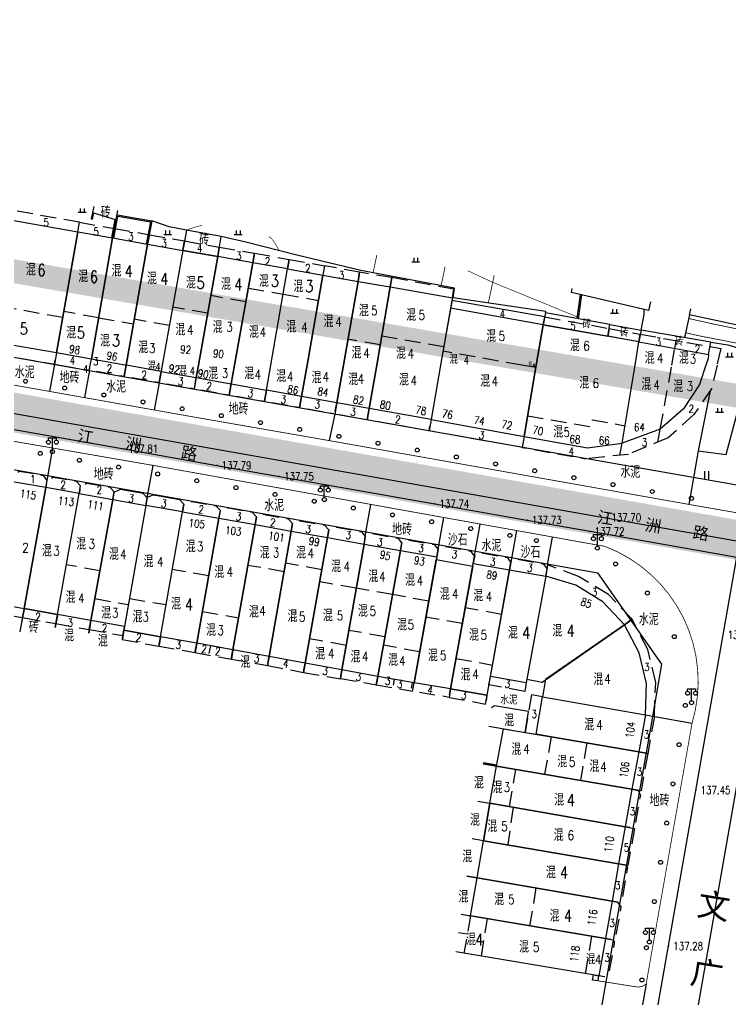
# Model space of a CAD drawing. Extents: x 529262 to 576451, y 2694391 to 2717535.
# Drawn here: x 563220.2 to 563310.3, y 2710922.2 to 2711046.3 of the extents above; entities that cross this region are included whole.
import ezdxf
from ezdxf.enums import TextEntityAlignment as Align
from ezdxf.xclip import XClip

# ---------------------------------------------------------------- set-up
doc = ezdxf.new("R2010")
doc.units = 0
doc.header["$XCLIPFRAME"] = 0
for name, pattern in [('DASH', [0.35, 0.25, -0.1]), ('X2', [10, 8, -2]), ('X5', [3, 2, -1])]:
    doc.linetypes.add(name, pattern=pattern)
for name, color, linetype in [('DGX', 8, 'Continuous'), ('DLDW', 8, 'Continuous'), ('DLSS', 4, 'Continuous'), ('DMTZ', 8, 'Continuous'), ('GCD', 8, 'Continuous'), ('JMD', 8, 'Continuous'), ('PP-COM', 7, 'Continuous'), ('RD-中线', 40, 'Continuous'), ('RD-红线', 7, 'Continuous'), ('ZBTZ', 8, 'Continuous'), ('ZJ', 7, 'Continuous'), ('污水管径标注_W10-', 202, 'Continuous'), ('河流', 4, 'Continuous')]:
    doc.layers.add(name, color=color, linetype=linetype)
doc.styles.add('HZ', font='rs.shx', dxfattribs={"width": 0.8, "bigfont": 'hztxt.shx'})
doc.styles.add('等线体', font='simhei.ttf')
doc.linetypes.add('10421', pattern='A,2,[150,AAA.SHX,S=0.5,R=0,X=0,Y=0.5],1e-11', length=2)
doc.linetypes.add('10422', pattern='A,0.75,[150,AAA.SHX,S=0.5,R=0,X=0,Y=0.5],1.5,[177,AAA.SHX,S=1,R=0,X=0,Y=0.4],0.75', length=3)
doc.linetypes.add('1161', pattern='A,0,[149,AAA.SHX,S=0.15,R=0,X=0,Y=0],-1.6', length=1.6)

# ---------------------------------------------------------------- blocks, each defined once
blk = doc.blocks.new('A$C19FD0107')
at = {"layer": 'RD-中线', "color": 8, "linetype": 'Continuous', "flags": 128}
blk.add_lwpolyline([(-7829.22, 16614.8), (-7702.99, 16592.51), (-7570.47, 16569.25), (-7507.34, 16557.99), (-7359.86, 16532.34)], dxfattribs=at)
at = {"layer": 'RD-中线', "color": 8, "linetype": 'Continuous'}
blk.add_lwpolyline([(-7960.88, 14986.93), (-7915.56, 15243.04, 0.015839), (-7911.03, 15274.38), (-7907.82, 15303, -0.015839), (-7903.29, 15334.35), (-7712.17, 16414.53, 0.000335), (-7712.11, 16414.93), (-7698.73, 16491.12, 0.000054), (-7698.72, 16491.18), (-7681.61, 16588.75)], format="xyb", dxfattribs=at)
at = {"layer": 'RD-红线', "color": 8, "linetype": 'Continuous', "flags": 128}
for points in [[(-7811.09, 16618.71), (-7701.78, 16599.4), (-7569.25, 16576.15), (-7506.12, 16564.88), (-7407.18, 16547.68), (-7399.08, 16546.27)], [(-7813.71, 16604.95), (-7712.34, 16587.05), (-7704.48, 16585.66)], [(-7710.19, 16495.25), (-7707.6, 16510.02), (-7697.75, 16566.22), (-7696.37, 16574.09)]]:
    blk.add_lwpolyline(points, dxfattribs=at)
at = {"layer": 'RD-红线', "color": 8}
blk.add_lwpolyline([(-7696.37, 16574.09), (-7704.48, 16585.66, 0.413844)], format="xyb", dxfattribs=at)
blk = doc.blocks.new('GC200')
at = {"linetype": 'Continuous', "const_width": 0.2, "flags": 128}
blk.add_lwpolyline([(-0.1, 0, 1), (0.1, 0, 1)], format="xyb", close=True, dxfattribs=at)
blk = doc.blocks.new('gc119')
at = {"color": 8}
for p, q in [((-1, 0), (1, 0)), ((-0.5, 1), (-0.5, 0)), ((0.5, 1), (0.5, 0))]:
    blk.add_line(p, q, dxfattribs=at)
blk = doc.blocks.new('gc170')
at = {"color": 8, "linetype": 'Continuous'}
blk.add_circle((0, 0), 0.5, dxfattribs=at)
blk = doc.blocks.new('gc097')
at = {"color": 8}
for p, q in [((-1, 2.9), (-1, 3.5)), ((-1, 3.5), (1, 3.5)), ((0, 0.5), (0, 3.5)), ((1, 3.5), (1, 2.9))]:
    blk.add_line(p, q, dxfattribs=at)
for centre in [(-1, 2.4), (1, 2.4), (0, 0)]:
    blk.add_circle(centre, 0.5, dxfattribs=at)
blk = doc.blocks.new('gc121')
at = {"color": 8}
for p, q in [((-0.5, -1), (-0.5, 1)), ((0.5, -1), (0.5, 1))]:
    blk.add_line(p, q, dxfattribs=at)

msp = doc.modelspace()

# ---------------------------------------------------------------- linework, layer by layer
at = {"layer": 'DGX', "color": 252, "linetype": 'Continuous', "const_width": 0.075, "flags": 128}
for points, elevation in [([(563241.432, 2711019.7), (563241.824, 2711019.838), (563242.221, 2711019.967), (563242.623, 2711020.089), (563243.029, 2711020.203), (563243.395, 2711020.296)], 139), ([(563253.079, 2711017.085), (563252.951, 2711017.352), (563252.827, 2711017.594), (563252.708, 2711017.813), (563252.594, 2711018.008), (563252.485, 2711018.178), (563252.38, 2711018.324), (563252.28, 2711018.446), (563252.185, 2711018.544), (563252.082, 2711018.634), (563251.957, 2711018.734), (563251.811, 2711018.844), (563251.794, 2711018.856)], 139), ([(563277.014, 2711014.532), (563277.328, 2711014.386), (563277.814, 2711014.158), (563278.247, 2711013.956), (563278.628, 2711013.778), (563278.955, 2711013.625), (563279.23, 2711013.496), (563279.452, 2711013.393), (563279.621, 2711013.314), (563279.78, 2711013.241), (563279.971, 2711013.157), (563280.194, 2711013.061), (563280.449, 2711012.953), (563280.735, 2711012.833), (563281.054, 2711012.701), (563281.405, 2711012.557), (563281.788, 2711012.402), (563282.279, 2711012.202), (563282.954, 2711011.927), (563283.813, 2711011.577), (563284.855, 2711011.15), (563286.082, 2711010.648), (563287.493, 2711010.07), (563289.087, 2711009.416), (563290.866, 2711008.687)], 138)]:
    msp.add_lwpolyline(points, dxfattribs=dict(at, elevation=elevation))
at = {"layer": 'DLSS', "linetype": 'Continuous', "const_width": 0.1, "flags": 128}
for points in [[(563320.156, 2711007.136), (563319.769, 2711005.954), (563319.494, 2711005.605), (563319.068, 2711005.448), (563318.596, 2711005.448), (563316.236, 2711005.987), (563311.236, 2711007.134), (563307.775, 2711007.853), (563305.009, 2711008.476)], [(563322.719, 2710999.305), (563319.049, 2710982.467), (563305.018, 2710984.923), (563259.458, 2710993.003), (563242.087, 2710996.028)]]:
    msp.add_lwpolyline(points, dxfattribs=at)
at = {"layer": 'DLSS', "linetype": 'X2', "const_width": 0.1, "flags": 128}
msp.add_lwpolyline([(563320.466, 2711002.568), (563317.985, 2711003.524), (563311.741, 2711005.228), (563306.226, 2711006.305), (563304.603, 2711006.671)], dxfattribs=at)
at = {"layer": 'DLSS', "linetype": 'Continuous', "const_width": 0.1}
for points in [[(563205.176, 2711002.568), (563211.854, 2711001.395), (563242.087, 2710996.028)], [(563169.062, 2710986.75), (563170.238, 2710989.359), (563171.389, 2710991.01), (563172.941, 2710992.886), (563174.504, 2710994.175), (563175.97, 2710994.909), (563177.429, 2710995.822), (563179.545, 2710996.719), (563182.284, 2710997.473), (563184.186, 2710997.849), (563187.303, 2710998.177), (563189.105, 2710998.286), (563210.726, 2710994.426), (563237.411, 2710989.814)]]:
    msp.add_lwpolyline(points, dxfattribs=at)
at = {"layer": 'DLSS', "linetype": 'Continuous', "const_width": 0.1, "flags": 128}
msp.add_lwpolyline([(563293.5, 2710924.549), (563298.37, 2710923.79, 0.2236944), (563299.627, 2710924.159), (563305.448, 2710957.224, 0.3933016), (563294.423, 2710979.593), (563237.411, 2710989.814)], format="xyb", dxfattribs=at)
at = {"layer": 'DMTZ', "linetype": '10421', "flags": 128}
for points in [[(563241.38, 2711019.646), (563239.165, 2711020.109), (563237.003, 2711020.856)], [(563263.48, 2711014.566), (563255.345, 2711016.506), (563248.9, 2711018.152), (563245.758, 2711018.883)]]:
    msp.add_lwpolyline(points, dxfattribs=at)
at = {"layer": 'DMTZ', "linetype": '10422', "flags": 128}
msp.add_lwpolyline([(563286.876, 2711009.173), (563286.909, 2711009.365), (563275.149, 2711011.077), (563275.349, 2711012.306), (563263.48, 2711014.566)], dxfattribs=at)
at = {"layer": 'JMD', "linetype": 'Continuous'}
for p, q in [((563229.289, 2711021.098), (563229.436, 2711021.067)), ((563229.387, 2711021.573), (563229.534, 2711021.542)), ((563234.563, 2711021.268), (563234.538, 2711021.12)), ((563232.275, 2711020.059), (563232.128, 2711020.088)), ((563232.008, 2711018.676), (563231.86, 2711018.705)), ((563236.523, 2711018.376), (563236.376, 2711018.404)), ((563236.429, 2711017.885), (563236.576, 2711017.857)), ((563291.085, 2711010.273), (563291.283, 2711010.245)), ((563220.291, 2710968.781), (563222.743, 2710982.564)), ((563247.262, 2710966.507), (563247.399, 2710966.483)), ((563280.674, 2710951.768), (563280.65, 2710951.63))]:
    msp.add_line(p, q, dxfattribs=at)
at = {"layer": 'JMD', "linetype": 'X5'}
for points in [[(563227.594, 2711019.46), (563227.808, 2711020.669), (563218.971, 2711022.234), (563218.712, 2711020.996)], [(563227.594, 2711019.46), (563227.808, 2711020.669), (563232.239, 2711019.884), (563232.008, 2711018.676)], [(563232.008, 2711018.676), (563232.239, 2711019.884), (563236.666, 2711019.09), (563236.429, 2711017.885)], [(563236.429, 2711017.885), (563236.666, 2711019.09), (563241.104, 2711018.299), (563240.913, 2711017.091)], [(563240.913, 2711017.091), (563241.104, 2711018.299), (563245.536, 2711017.513), (563245.331, 2711016.35)], [(563245.331, 2711016.35), (563245.536, 2711017.513), (563249.986, 2711016.748), (563249.794, 2711015.542)], [(563249.794, 2711015.542), (563249.986, 2711016.748), (563254.373, 2711015.96), (563254.163, 2711014.787)], [(563254.163, 2711014.787), (563254.373, 2711015.96), (563258.87, 2711015.153), (563258.659, 2711013.98)], [(563263.114, 2711013.177), (563263.316, 2711014.331), (563258.87, 2711015.153), (563258.659, 2711013.98)], [(563267.201, 2711012.494), (563267.408, 2711013.648), (563263.316, 2711014.331), (563263.114, 2711013.177)], [(563275.073, 2711011.085), (563275.26, 2711012.169), (563267.408, 2711013.648), (563267.201, 2711012.494)], [(563286.588, 2711007.687), (563286.783, 2711008.681), (563294.928, 2711007.2), (563294.751, 2711006.216)], [(563294.751, 2711006.216), (563294.928, 2711007.2), (563298.882, 2711006.487), (563298.704, 2711005.503)], [(563298.704, 2711005.503), (563298.882, 2711006.487), (563309.109, 2711004.66), (563308.608, 2711002.568)], [(563308.608, 2711002.568), (563307.891, 2710999.566), (563305.684, 2710996.31), (563302.418, 2710993.357), (563297.373, 2710991.256), (563291.959, 2710990.699), (563291.959, 2710990.699)], [(563240.854, 2710983.968), (563241.028, 2710984.935), (563240.516, 2710985.502), (563238.836, 2710985.79), (563237.681, 2710986.007), (563237.094, 2710986.084), (563236.401, 2710985.789), (563236.226, 2710984.774)], [(563229.767, 2710972.977), (563233.999, 2710972.218)], [(563234.135, 2710972.986), (563238.794, 2710972.216)], [(563216.564, 2710972.373), (563216.372, 2710971.335), (563220.607, 2710970.577), (563220.794, 2710971.593)], [(563220.794, 2710971.593), (563220.607, 2710970.577), (563224.824, 2710969.819), (563225.007, 2710970.816)], [(563243.386, 2710971.351), (563247.997, 2710970.559)], [(563225.007, 2710970.816), (563224.824, 2710969.819), (563229.059, 2710969.063), (563229.271, 2710970.221)], [(563229.271, 2710970.221), (563229.059, 2710969.063), (563233.298, 2710968.3), (563233.422, 2710968.961)], [(563233.422, 2710968.961), (563233.207, 2710967.817), (563237.86, 2710966.944), (563238.072, 2710968.103)], [(563238.072, 2710968.103), (563237.86, 2710966.944), (563242.459, 2710966.143), (563242.667, 2710967.322)], [(563242.709, 2710967.552), (563242.459, 2710966.143), (563247.066, 2710965.317), (563247.261, 2710966.517)], [(563247.262, 2710966.507), (563247.066, 2710965.317), (563251.627, 2710964.488), (563251.86, 2710965.752)], [(563251.843, 2710965.662), (563251.627, 2710964.488), (563256.198, 2710963.632), (563256.416, 2710964.819)], [(563256.453, 2710965.018), (563256.198, 2710963.632), (563260.878, 2710962.809), (563261.08, 2710963.957)], [(563261.08, 2710963.957), (563260.887, 2710962.861), (563265.432, 2710962.057), (563265.618, 2710963.12)], [(563265.618, 2710963.12), (563265.432, 2710962.057), (563270.022, 2710961.234), (563270.212, 2710962.292)], [(563284.427, 2710962.289), (563284.234, 2710961.229), (563279.689, 2710962.056), (563279.881, 2710963.112)], [(563274.83, 2710961.565), (563274.657, 2710960.466), (563279.268, 2710959.624), (563279.46, 2710960.786)], [(563286.502, 2710960.55), (563285.098, 2710960.797), (563284.275, 2710956.031), (563285.68, 2710955.794)], [(563299.528, 2710958.256), (563300.666, 2710958.051), (563299.83, 2710953.351), (563298.683, 2710953.555)], [(563287.6, 2710955.469), (563286.755, 2710950.722)], [(563298.683, 2710953.555), (563299.83, 2710953.351), (563298.987, 2710948.608), (563297.823, 2710948.815)], [(563282.774, 2710946.537), (563282.078, 2710941.81)], [(563296.959, 2710944.074), (563298.143, 2710943.863), (563297.306, 2710939.158), (563296.142, 2710939.365)], [(563277.356, 2710932.795), (563276.538, 2710928.056)]]:
    msp.add_lwpolyline(points, dxfattribs=at)
at = {"layer": 'JMD', "linetype": 'Continuous', "flags": 128}
for points, elevation in [([(563229.614, 2711022.659), (563229.453, 2711021.889), (563232.453, 2711020.982), (563232.658, 2711022.137)], -525.821), ([(563300.157, 2711010.565), (563299.924, 2711009.493), (563290.149, 2711011.765), (563290.257, 2711012.262)], 137.69), ([(563317.317, 2711007.623), (563317.059, 2711006.365), (563305.117, 2711008.955), (563305.27, 2711009.688)], -526.019), ([(563247.088, 2710965.523), (563247.262, 2710966.507), (563244.4, 2710967.014), (563244.223, 2710966.012)], -523.944)]:
    msp.add_lwpolyline(points, dxfattribs=dict(at, elevation=elevation))
for points in [[(563227.594, 2711019.46), (563224.886, 2711004.103), (563216.004, 2711005.639), (563218.757, 2711021.019)], [(563245.331, 2711016.35), (563245.758, 2711018.883), (563241.38, 2711019.646), (563240.913, 2711017.091)], [(563232.008, 2711018.676), (563229.317, 2711003.31), (563224.886, 2711004.103), (563227.594, 2711019.46)], [(563294.751, 2711006.216), (563295.016, 2711007.717), (563286.876, 2711009.173), (563286.588, 2711007.687)], [(563294.751, 2711006.216), (563295.016, 2711007.717), (563298.975, 2711007.016), (563298.704, 2711005.503)], [(563298.704, 2711005.503), (563307.53, 2711003.913), (563307.844, 2711005.479), (563298.975, 2711007.016)], [(563219.318, 2710987.785), (563216.585, 2710972.491), (563220.82, 2710971.734), (563223.556, 2710987.041)], [(563223.556, 2710987.041), (563220.82, 2710971.734), (563225.037, 2710970.979), (563227.788, 2710986.284)], [(563227.788, 2710986.284), (563232.023, 2710985.528), (563229.271, 2710970.221), (563225.037, 2710970.979)], [(563245.489, 2710983.16), (563242.667, 2710967.322), (563238.078, 2710968.135), (563240.854, 2710983.968)], [(563242.667, 2710967.322), (563245.489, 2710983.16), (563250.065, 2710982.363), (563247.262, 2710966.507)], [(563247.262, 2710966.507), (563250.065, 2710982.363), (563254.641, 2710981.525), (563251.843, 2710965.662)], [(563251.843, 2710965.662), (563254.641, 2710981.525), (563259.249, 2710980.708), (563256.416, 2710964.819)], [(563256.416, 2710964.819), (563259.249, 2710980.708), (563263.874, 2710979.891), (563261.08, 2710963.957)], [(563261.08, 2710963.957), (563263.874, 2710979.891), (563268.49, 2710979.083), (563265.618, 2710963.12)], [(563265.618, 2710963.12), (563268.49, 2710979.083), (563273.094, 2710978.268), (563270.212, 2710962.292)], [(563270.212, 2710962.292), (563273.031, 2710977.924), (563277.657, 2710977.1), (563274.83, 2710961.565)], [(563274.83, 2710961.565), (563277.72, 2710977.444), (563282.326, 2710976.618), (563279.449, 2710960.729)], [(563279.881, 2710963.112), (563282.326, 2710976.618), (563286.894, 2710975.836), (563284.427, 2710962.289)], [(563284.512, 2710962.76), (563286.444, 2710962.408), (563296.894, 2710969.673), (563294.133, 2710972.566), (563290.714, 2710974.676), (563286.894, 2710975.836)], [(563286.502, 2710960.55), (563299.528, 2710958.256), (563299.667, 2710962.224), (563298.741, 2710966.115), (563296.894, 2710969.673), (563286.883, 2710962.713)], [(563286.502, 2710960.55), (563299.528, 2710958.256), (563298.683, 2710953.555), (563287.6, 2710955.469), (563285.68, 2710955.794)], [(563281.539, 2710956.494), (563287.6, 2710955.469), (563298.683, 2710953.555), (563297.823, 2710948.815), (563280.674, 2710951.768)], [(563280.674, 2710951.768), (563297.823, 2710948.815), (563296.959, 2710944.074), (563279.824, 2710947.056)], [(563279.824, 2710947.056), (563296.959, 2710944.074), (563296.142, 2710939.365), (563279.027, 2710942.306)], [(563279.027, 2710942.306), (563296.142, 2710939.365), (563295.318, 2710934.644), (563278.209, 2710937.606)], [(563278.209, 2710937.606), (563295.318, 2710934.644), (563294.486, 2710929.914), (563277.356, 2710932.795)]]:
    msp.add_lwpolyline(points, close=True, dxfattribs=at)
for points in [[(563229.453, 2711021.889), (563229.289, 2711021.098)], [(563229.597, 2711021.845), (563229.436, 2711021.067)], [(563232.309, 2711021.025), (563231.86, 2711018.705)], [(563232.008, 2711018.676), (563232.574, 2711021.604), (563237.003, 2711020.856), (563236.429, 2711017.885)], [(563232.453, 2711020.982), (563232.008, 2711018.676)], [(563232.155, 2711018.648), (563232.693, 2711021.432), (563236.826, 2711020.734), (563236.281, 2711017.913)], [(563233.578, 2711002.568), (563229.317, 2711003.31), (563232.008, 2711018.676), (563236.429, 2711017.885), (563233.732, 2711002.568)], [(563233.732, 2711002.568), (563236.429, 2711017.885), (563240.913, 2711017.091), (563238.31, 2711002.568)], [(563242.896, 2711002.568), (563245.331, 2711016.35), (563240.913, 2711017.091), (563238.31, 2711002.568)], [(563247.467, 2711002.568), (563249.794, 2711015.542), (563245.331, 2711016.35), (563242.896, 2711002.568)], [(563252.067, 2711002.568), (563254.163, 2711014.787), (563249.794, 2711015.542), (563247.467, 2711002.568)], [(563252.067, 2711002.568), (563254.163, 2711014.787), (563258.659, 2711013.98), (563256.651, 2711002.568)], [(563256.651, 2711002.568), (563258.659, 2711013.98), (563263.114, 2711013.177), (563261.254, 2711002.568)], [(563261.254, 2711002.568), (563263.114, 2711013.177), (563267.201, 2711012.494), (563265.482, 2711002.568)], [(563265.482, 2711002.568), (563267.201, 2711012.494), (563275.073, 2711011.085), (563273.578, 2711002.568)], [(563291.256, 2711011.508), (563290.834, 2711008.457)], [(563291.451, 2711011.456), (563291.031, 2711008.422)], [(563285.708, 2711002.568), (563286.588, 2711007.687), (563274.847, 2711009.802), (563273.578, 2711002.568)], [(563298.216, 2711002.568), (563298.704, 2711005.503), (563286.588, 2711007.687), (563285.708, 2711002.568)], [(563298.216, 2711002.568), (563298.704, 2711005.503), (563307.53, 2711003.913), (563307.48, 2711003.408), (563307.205, 2711002.568)], [(563233.732, 2711002.568), (563233.728, 2711002.542), (563233.578, 2711002.568)], [(563238.31, 2711002.568), (563238.166, 2711001.762), (563233.728, 2711002.542), (563233.732, 2711002.568)], [(563238.31, 2711002.568), (563238.166, 2711001.762), (563242.616, 2711000.979), (563242.896, 2711002.568)], [(563242.896, 2711002.568), (563242.616, 2711000.979), (563247.039, 2711000.182), (563247.467, 2711002.568)], [(563247.467, 2711002.568), (563247.039, 2711000.182), (563251.52, 2710999.375), (563252.067, 2711002.568)], [(563256.651, 2711002.568), (563255.95, 2710998.578), (563251.52, 2710999.375), (563252.067, 2711002.568)], [(563261.254, 2711002.568), (563260.417, 2710997.788), (563255.95, 2710998.578), (563256.651, 2711002.568)], [(563265.482, 2711002.568), (563264.527, 2710997.05), (563260.417, 2710997.788), (563261.254, 2711002.568)], [(563273.578, 2711002.568), (563272.365, 2710995.656), (563264.527, 2710997.05), (563265.482, 2711002.568)], [(563273.578, 2711002.568), (563272.365, 2710995.656), (563284.156, 2710993.538), (563285.708, 2711002.568)], [(563285.708, 2711002.568), (563284.156, 2710993.538), (563292.207, 2710992.1), (563296.569, 2710992.678), (563298.216, 2711002.568)], [(563307.205, 2711002.568), (563306.398, 2711000.104), (563304.377, 2710997.032), (563301.419, 2710994.441), (563296.569, 2710992.678), (563298.216, 2711002.568)], [(563224.743, 2710969.338), (563225.037, 2710970.979), (563220.82, 2710971.734), (563220.52, 2710970.06)], [(563229.006, 2710968.611), (563229.271, 2710970.221), (563225.037, 2710970.979), (563224.743, 2710969.338)], [(563233.252, 2710967.886), (563233.511, 2710969.463), (563229.271, 2710970.221), (563229.006, 2710968.611)], [(563237.894, 2710967.093), (563238.078, 2710968.135), (563233.422, 2710968.961), (563233.249, 2710967.886)], [(563242.488, 2710966.309), (563242.667, 2710967.322), (563238.078, 2710968.135), (563237.894, 2710967.093)], [(563251.673, 2710964.74), (563251.843, 2710965.662), (563247.262, 2710966.507), (563247.088, 2710965.523)], [(563256.265, 2710963.956), (563256.416, 2710964.819), (563251.843, 2710965.662), (563251.673, 2710964.74)], [(563260.939, 2710963.158), (563261.08, 2710963.957), (563256.416, 2710964.819), (563256.265, 2710963.956)], [(563265.489, 2710962.381), (563265.618, 2710963.12), (563261.08, 2710963.957), (563260.939, 2710963.158)], [(563267.608, 2710962.02), (563267.727, 2710962.74), (563265.618, 2710963.12), (563265.489, 2710962.381)], [(563269.889, 2710961.63), (563270.015, 2710962.327)], [(563270.086, 2710961.596), (563270.212, 2710962.292)], [(563274.711, 2710960.807), (563274.83, 2710961.565), (563279.449, 2710960.729), (563279.333, 2710960.018)], [(563279.686, 2710956.816), (563284.275, 2710956.031), (563284.732, 2710958.68), (563280.412, 2710959.389), (563280.028, 2710959.143)], [(563278.294, 2710947.32), (563279.824, 2710947.056), (563280.674, 2710951.768), (563278.989, 2710952.059)], [(563278.989, 2710952.059), (563280.674, 2710951.768)], [(563279.009, 2710952.198), (563280.697, 2710951.906)], [(563278.294, 2710947.32), (563279.824, 2710947.056), (563279.027, 2710942.306), (563277.595, 2710942.553)], [(563276.903, 2710937.832), (563278.209, 2710937.606), (563279.027, 2710942.306), (563277.595, 2710942.553)], [(563276.193, 2710932.99), (563277.356, 2710932.795), (563278.209, 2710937.606), (563276.903, 2710937.832)], [(563276.193, 2710932.99), (563294.486, 2710929.914), (563293.643, 2710925.171), (563275.495, 2710928.231)]]:
    msp.add_lwpolyline(points, dxfattribs=at)
at = {"layer": 'JMD', "linetype": 'X5', "flags": 128}
for points in [[(563249.215, 2711012.317), (563253.61, 2711011.564)], [(563248.906, 2711010.591), (563244.452, 2711011.378)], [(563253.61, 2711011.564), (563258.095, 2711010.775)], [(563225.677, 2711008.589), (563216.816, 2711010.175)], [(563244.055, 2711009.129), (563239.628, 2711009.922)], [(563230.238, 2711008.569), (563225.811, 2711009.35)], [(563230.238, 2711008.569), (563234.652, 2711007.792)], [(563239.21, 2711007.59), (563234.754, 2711008.375)], [(563273.981, 2711004.867), (563266.116, 2711006.229)], [(563216.004, 2711005.639), (563215.759, 2711004.243), (563224.637, 2711002.686), (563224.886, 2711004.103)], [(563265.926, 2711005.134), (563261.83, 2711005.852)], [(563224.886, 2711004.103), (563224.637, 2711002.686), (563225.31, 2711002.568)], [(563283.86, 2711002.568), (563273.885, 2711004.319)], [(563225.31, 2711002.568), (563229.069, 2711001.909), (563229.185, 2711002.568)], [(563233.728, 2711002.542), (563233.475, 2711001.124), (563229.069, 2711001.909), (563229.185, 2711002.568)], [(563229.185, 2711002.568), (563229.317, 2711003.31)], [(563229.185, 2711002.568), (563229.317, 2711003.31)], [(563238.166, 2711001.762), (563237.911, 2711000.333), (563233.475, 2711001.124), (563233.728, 2711002.542)], [(563285.654, 2711002.253), (563283.86, 2711002.568)], [(563242.616, 2711000.979), (563242.359, 2710999.54), (563237.911, 2711000.333), (563238.166, 2711001.762)], [(563247.039, 2711000.182), (563246.784, 2710998.751), (563242.359, 2710999.54), (563242.616, 2711000.979)], [(563251.52, 2710999.375), (563251.266, 2710997.952), (563246.784, 2710998.751), (563247.039, 2711000.182)], [(563255.95, 2710998.578), (563255.697, 2710997.162), (563251.266, 2710997.952), (563251.52, 2710999.375)], [(563260.417, 2710997.788), (563260.163, 2710996.366), (563255.697, 2710997.162), (563255.95, 2710998.578)], [(563264.527, 2710997.05), (563264.274, 2710995.634), (563260.163, 2710996.366), (563260.417, 2710997.788)], [(563272.365, 2710995.656), (563272.112, 2710994.237), (563264.274, 2710995.634), (563264.527, 2710997.05)], [(563284.156, 2710993.538), (563283.905, 2710992.134), (563272.112, 2710994.237), (563272.365, 2710995.656)], [(563284.156, 2710993.538), (563283.905, 2710992.134), (563291.959, 2710990.699), (563291.959, 2710990.699)], [(563245.489, 2710983.16), (563245.663, 2710984.127), (563245.151, 2710984.695), (563243.471, 2710984.982), (563242.316, 2710985.199), (563241.729, 2710985.277), (563241.036, 2710984.982), (563240.854, 2710983.968)], [(563258.525, 2710976.644), (563253.923, 2710977.455)], [(563230.401, 2710976.505), (563226.167, 2710977.266)], [(563244.19, 2710975.869), (563239.576, 2710976.678)], [(563253.736, 2710976.392), (563249.159, 2710977.194)], [(563262.892, 2710974.288), (563258.252, 2710975.114)], [(563267.483, 2710973.483), (563262.892, 2710974.288)], [(563272.082, 2710972.656), (563267.483, 2710973.483)], [(563281.306, 2710970.987), (563276.697, 2710971.826)], [(563276.331, 2710969.818), (563271.72, 2710970.65)], [(563270.924, 2710966.236), (563266.329, 2710967.065)], [(563275.528, 2710965.403), (563280.144, 2710964.567)], [(563274.84, 2710961.627), (563274.657, 2710960.466), (563270.022, 2710961.234), (563270.25, 2710962.474)], [(563292.118, 2710954.689), (563291.3, 2710949.938)], [(563282.309, 2710946.624), (563283.122, 2710951.346)], [(563285.667, 2710936.315), (563284.862, 2710931.532)], [(563278.743, 2710927.684), (563279.541, 2710932.427)], [(563291.959, 2710925.455), (563292.758, 2710930.205)]]:
    msp.add_lwpolyline(points, dxfattribs=at)
at = {"layer": 'JMD', "linetype": 'Continuous'}
for points in [[(563286.588, 2711007.687), (563286.783, 2711008.681), (563275.019, 2711010.758), (563274.847, 2711009.802)], [(563286.876, 2711009.173), (563286.588, 2711007.687)]]:
    msp.add_lwpolyline(points, dxfattribs=at)
at = {"layer": 'JMD', "linetype": 'X5', "flags": 128}
for points, elevation in [([(563303.264, 2711004.682), (563303.441, 2711005.673)], 138.037), ([(563302.883, 2711002.568), (563303.264, 2711004.682)], 138.037), ([(563301.419, 2710994.441), (563302.883, 2711002.568)], 138.037), ([(563284.603, 2710996.143), (563292.685, 2710994.754), (563292.842, 2710995.625), (563296.937, 2710994.887)], -507.675), ([(563301.126, 2710992.819), (563301.419, 2710994.441)], 138.037), ([(563296.292, 2710991.144), (563296.569, 2710992.678)], 138.056), ([(563223.556, 2710987.041), (563223.711, 2710987.938), (563223.297, 2710988.523), (563221.537, 2710988.863), (563220.19, 2710989.072), (563220.19, 2710989.072), (563219.45, 2710988.533), (563219.318, 2710987.785)], -525.978), ([(563227.788, 2710986.284), (563227.961, 2710987.251), (563227.45, 2710987.818), (563225.769, 2710988.106), (563224.465, 2710988.316), (563224.465, 2710988.316), (563223.711, 2710987.938), (563223.556, 2710987.041)], -526.708), ([(563232.023, 2710985.528), (563232.196, 2710986.495), (563231.685, 2710987.062), (563230.004, 2710987.35), (563228.744, 2710987.559), (563228.744, 2710987.559), (563227.946, 2710987.182), (563227.788, 2710986.284)], 138.251), ([(563250.065, 2710982.363), (563250.238, 2710983.33), (563249.727, 2710983.897), (563248.046, 2710984.185), (563246.891, 2710984.402), (563246.304, 2710984.48), (563245.667, 2710984.153), (563245.489, 2710983.16)], -527.407), ([(563254.641, 2710981.525), (563254.814, 2710982.492), (563254.303, 2710983.059), (563252.622, 2710983.347), (563251.467, 2710983.564), (563250.889, 2710983.676), (563250.24, 2710983.369), (563250.065, 2710982.363)], -527.187), ([(563259.249, 2710980.708), (563259.399, 2710981.712), (563258.911, 2710982.242), (563257.23, 2710982.53), (563255.461, 2710982.843), (563254.821, 2710982.529), (563254.641, 2710981.525)], 138.15), ([(563263.874, 2710979.891), (563264.023, 2710980.905), (563263.625, 2710981.4), (563260.06, 2710982.035), (563259.399, 2710981.712), (563259.249, 2710980.708)], 138.143), ([(563268.49, 2710979.083), (563268.661, 2710980.055), (563268.241, 2710980.592), (563264.676, 2710981.227), (563264.026, 2710980.925), (563263.874, 2710979.891)], 138.107), ([(563273.094, 2710978.268), (563273.265, 2710979.24), (563272.845, 2710979.777), (563269.28, 2710980.412), (563268.667, 2710980.09), (563268.49, 2710979.083)], 138.177), ([(563277.72, 2710977.444), (563277.891, 2710978.416), (563277.471, 2710978.953), (563273.833, 2710979.608), (563273.277, 2710979.306), (563273.094, 2710978.268)], 138.177), ([(563282.326, 2710976.618), (563282.497, 2710977.59), (563282.077, 2710978.127), (563278.515, 2710978.795), (563277.902, 2710978.476), (563277.72, 2710977.444)], 138.212), ([(563286.894, 2710975.836), (563287.065, 2710976.808), (563286.645, 2710977.345), (563283.169, 2710977.959), (563282.504, 2710977.589), (563282.326, 2710976.618)], 138.181), ([(563266.523, 2710968.149), (563261.956, 2710968.949)], -511.021), ([(563261.623, 2710967.047), (563256.963, 2710967.88)], -511.681), ([(563297.823, 2710948.815), (563298.609, 2710948.675), (563298.895, 2710948.092), (563298.252, 2710944.478), (563297.695, 2710943.943), (563296.959, 2710944.074)], 137.813), ([(563295.318, 2710934.644), (563296.006, 2710934.522), (563296.422, 2710933.932), (563295.779, 2710930.318), (563295.416, 2710929.749), (563294.486, 2710929.914)], 137.723)]:
    msp.add_lwpolyline(points, dxfattribs=dict(at, elevation=elevation))
at = {"layer": 'JMD', "linetype": 'X5'}
for points, elevation in [([(563236.226, 2710984.774), (563236.399, 2710985.741), (563235.888, 2710986.308), (563234.207, 2710986.596), (563232.949, 2710986.816), (563232.949, 2710986.816), (563232.182, 2710986.428), (563232.023, 2710985.528)], 138.197), ([(563296.894, 2710969.673), (563297.854, 2710970.36), (563294.875, 2710973.482), (563291.053, 2710975.795), (563287.145, 2710977.256), (563286.894, 2710975.836)], 138.163), ([(563299.528, 2710958.256), (563300.666, 2710958.051), (563300.84, 2710962.341), (563299.845, 2710966.526), (563297.854, 2710970.36), (563296.894, 2710969.673)], 137.844), ([(563276.95, 2710930.444), (563275.848, 2710930.642)], -523.565)]:
    msp.add_lwpolyline(points, dxfattribs=dict(at, elevation=elevation))
at = {"layer": 'JMD', "linetype": 'Continuous', "flags": 128}
for points, elevation in [([(563232.023, 2710985.528), (563236.226, 2710984.774), (563233.511, 2710969.463), (563229.271, 2710970.221)], 337.431), ([(563238.078, 2710968.135), (563240.854, 2710983.968), (563236.226, 2710984.774), (563233.422, 2710968.961)], -525.256), ([(563293.606, 2710925.177), (563293.5, 2710924.549), (563292.84, 2710924.653), (563292.947, 2710925.288)], 137.361)]:
    msp.add_lwpolyline(points, close=True, dxfattribs=dict(at, elevation=elevation))
at = {"layer": 'JMD', "linetype": 'X5', "flags": 128}
for points, elevation in [([(563296.142, 2710939.365), (563297.072, 2710939.2, -0.2749122), (563297.236, 2710938.768), (563296.574, 2710935.044, -0.3377801), (563296.006, 2710934.522), (563295.318, 2710934.644)], 137.773), ([(563294.486, 2710929.914), (563295.416, 2710929.749, -0.2749122), (563295.58, 2710929.317), (563294.918, 2710925.593, -0.2969863), (563294.36, 2710925.042), (563293.643, 2710925.171)], 137.79)]:
    msp.add_lwpolyline(points, format="xyb", dxfattribs=dict(at, elevation=elevation))
at = {"layer": 'PP-COM', "color": 8, "const_width": 3}
msp.add_lwpolyline([(563032.752, 2710920.339), (563591.044, 2710822.688), (563615.48, 2710946.262), (563044.443, 2711044.616), (563022.893, 2710922.063)], close=True, dxfattribs=at)
at = {"layer": 'ZBTZ', "linetype": 'Continuous', "const_width": 0.1}
for points in [[(563265.022, 2711014.272), (563265.495, 2711016.507)], [(563274.15, 2711015.024), (563273.645, 2711012.63)], [(563279.625, 2711010.425), (563280.37, 2711013.957)]]:
    msp.add_lwpolyline(points, dxfattribs=at)
at = {"layer": 'ZBTZ', "linetype": '1161', "flags": 128}
for points, elevation in [([(563298.975, 2711007.016), (563299.374, 2711008.976), (563299.377, 2711009.62)], -526.479), ([(563305.117, 2711008.955), (563304.466, 2711006.064)], 137.82), ([(563307.844, 2711005.479), (563309.989, 2711005.117), (563311.385, 2711004.703), (563311.669, 2711004.551)], 138.273), ([(563223.711, 2710987.938), (563224.424, 2710992.059)], -525.978), ([(563236.399, 2710985.741), (563237.138, 2710989.863)], 138.197), ([(563264.023, 2710980.905), (563264.742, 2710984.914)], 138.143), ([(563273.265, 2710979.24), (563273.986, 2710983.257)], 138.177), ([(563277.891, 2710978.416), (563278.611, 2710982.428)], 138.177), ([(563282.504, 2710977.589), (563283.223, 2710981.601)], 138.181), ([(563287.145, 2710977.256), (563287.777, 2710980.784)], 138.163)]:
    msp.add_lwpolyline(points, dxfattribs=dict(at, elevation=elevation))
for points in [[(563224.637, 2711002.686), (563224.024, 2710999.234)], [(563229.069, 2711001.909), (563228.454, 2710998.448)], [(563237.911, 2711000.333), (563237.298, 2710996.878)], [(563307.729, 2710999.327), (563306.219, 2710991.723), (563305.018, 2710984.923)], [(563260.163, 2710996.366), (563259.458, 2710993.003)], [(563300.666, 2710958.051), (563305.445, 2710957.21)], [(563299.627, 2710924.159), (563298.316, 2710916.731)]]:
    msp.add_lwpolyline(points, dxfattribs=at)
at = {"layer": 'ZBTZ', "linetype": '1161', "ltscale": 0.05, "flags": 128}
msp.add_lwpolyline([(563224.616, 2711002.568), (563224.637, 2711002.686)], dxfattribs=at)
at = {"layer": 'ZBTZ', "linetype": '1161'}
msp.add_lwpolyline([(563306.219, 2710991.723), (563309.785, 2710991.233), (563311.237, 2710996.774), (563313.529, 2710996.753), (563314.826, 2710997.94), (563321.335, 2710996.406)], dxfattribs=at)
at = {"layer": '污水管径标注_W10-'}
for points in [[(563213.756, 2710995.423), (563233.452, 2710991.944), (563245.229, 2710989.864), (563253.147, 2710988.468), (563272.844, 2710984.997), (563284.522, 2710982.939), (563292.539, 2710981.518), (563311.108, 2710978.228), (563331.927, 2710974.55), (563350.498, 2710971.27), (563371.318, 2710967.593), (563389.888, 2710964.313), (563410.708, 2710960.635), (563429.279, 2710957.355), (563450.098, 2710953.678), (563458.685, 2710952.161), (563469.793, 2710950.199)], [(563295.565, 2710889.58), (563299.019, 2710909.28), (563300.746, 2710919.129), (563302.473, 2710928.979), (563305.927, 2710948.679), (563309.381, 2710968.378), (563311.108, 2710978.228)]]:
    msp.add_lwpolyline(points, dxfattribs=at)
at = {"layer": '河流', "color": 5, "linetype": 'DASH', "ltscale": 0.1, "const_width": 5}
msp.add_lwpolyline([(563032.637, 2711029.445), (563600.056, 2710929.567)], dxfattribs=at)

# ---------------------------------------------------------------- block references
at = {"layer": 'DLDW', "color": 252, "linetype": 'Continuous', "xscale": 0.5, "yscale": 0.5, "zscale": 0.5}
for p in [(563224.379, 2710991.601), (563258.837, 2710985.53), (563293.451, 2710979.372), (563305.379, 2710959.789), (563300.041, 2710929.47)]:
    msp.add_blockref('gc097', p, dxfattribs=at)
at = {"layer": 'GCD', "linetype": 'Continuous'}
ref = msp.add_blockref('GC200', (563233.417, 2710991.963, 137.81), dxfattribs=dict(at, xscale=0.5, yscale=0.5, zscale=0.5))
ref.add_attrib('height', '137.81', dxfattribs={"linetype": 'Continuous', "height": 1, "style": 'HZ', "width": 0.8}).set_placement((563234.017, 2710991.963, 137.81), align=Align.MIDDLE_LEFT)
ref = msp.add_blockref('GC200', (563245.228, 2710989.867, 137.79), dxfattribs=dict(at, xscale=0.5, yscale=0.5, zscale=0.5))
ref.add_attrib('height', '137.79', dxfattribs={"linetype": 'Continuous', "height": 1, "style": 'HZ', "width": 0.8}).set_placement((563245.828, 2710989.867, 137.79), align=Align.MIDDLE_LEFT)
ref = msp.add_blockref('GC200', (563253.142, 2710988.469, 137.75), dxfattribs=dict(at, xscale=0.5, yscale=0.5, zscale=0.5))
ref.add_attrib('height', '137.75', dxfattribs={"linetype": 'Continuous', "height": 1, "style": 'HZ', "width": 0.8}).set_placement((563253.742, 2710988.469, 137.75), align=Align.MIDDLE_LEFT)
ref = msp.add_blockref('GC200', (563272.836, 2710984.994, 137.744), dxfattribs=dict(at, xscale=0.5, yscale=0.5, zscale=0.5))
ref.add_attrib('height', '137.74', dxfattribs={"linetype": 'Continuous', "height": 1, "style": 'HZ', "width": 0.8}).set_placement((563273.436, 2710984.994, 137.744), align=Align.MIDDLE_LEFT)
ref = msp.add_blockref('GC200', (563294.624, 2710983.257, 137.7), dxfattribs=dict(at, xscale=0.5, yscale=0.5, zscale=0.5))
ref.add_attrib('height', '137.70', dxfattribs={"linetype": 'Continuous', "height": 1, "style": 'HZ', "width": 0.8}).set_placement((563295.224, 2710983.257, 137.7), align=Align.MIDDLE_LEFT)
ref = msp.add_blockref('GC200', (563284.542, 2710982.937, 137.73), dxfattribs=dict(at, xscale=0.5, yscale=0.5, zscale=0.5))
ref.add_attrib('height', '137.73', dxfattribs={"linetype": 'Continuous', "height": 1, "style": 'HZ', "width": 0.8}).set_placement((563285.142, 2710982.937, 137.73), align=Align.MIDDLE_LEFT)
ref = msp.add_blockref('GC200', (563292.505, 2710981.492, 137.72), dxfattribs=dict(at, xscale=0.5, yscale=0.5, zscale=0.5))
ref.add_attrib('height', '137.72', dxfattribs={"linetype": 'Continuous', "height": 1, "style": 'HZ', "width": 0.8}).set_placement((563293.105, 2710981.492, 137.72), align=Align.MIDDLE_LEFT)
ref = msp.add_blockref('GC200', (563309.367, 2710968.393, 137.62), dxfattribs=dict(at, xscale=0.5, yscale=0.5, zscale=0.5))
ref.add_attrib('height', '137.62', dxfattribs={"linetype": 'Continuous', "height": 1, "style": 'HZ', "width": 0.8}).set_placement((563309.967, 2710968.393, 137.62), align=Align.MIDDLE_LEFT)
ref = msp.add_blockref('GC200', (563305.933, 2710948.71, 137.45), dxfattribs=dict(at, xscale=0.5, yscale=0.5, zscale=0.5))
ref.add_attrib('height', '137.45', dxfattribs={"linetype": 'Continuous', "height": 1, "style": 'HZ', "width": 0.8}).set_placement((563306.533, 2710948.71, 137.45), align=Align.MIDDLE_LEFT)
ref = msp.add_blockref('GC200', (563302.469, 2710928.95, 137.28), dxfattribs=dict(at, xscale=0.5, yscale=0.5, zscale=0.5))
ref.add_attrib('height', '137.28', dxfattribs={"linetype": 'Continuous', "height": 1, "style": 'HZ', "width": 0.8}).set_placement((563303.069, 2710928.95, 137.28), align=Align.MIDDLE_LEFT)
at = {"layer": 'PP-COM'}
ref = msp.add_blockref('A$C19FD0107', (570997.993, 2694390.603), dxfattribs=at)
XClip(ref).set_block_clipping_path([(-9366.4383134884, 14428.6043910822), (-3328.4480743363, 17452.7484863754)])
at = {"layer": 'ZBTZ', "linetype": 'Continuous', "xscale": 0.5, "yscale": 0.5}
for name, p in [('gc119', (563228.145, 2711021.931)), ('gc119', (563238.985, 2711019.121)), ('gc119', (563247.935, 2711019.113)), ('gc119', (563270.417, 2711015.669)), ('gc119', (563295.603, 2711009.155)), ('gc119', (563310.187, 2711003.608)), ('gc119', (563308.926, 2710996.593)), ('gc121', (563307.301, 2710988.626))]:
    msp.add_blockref(name, p, dxfattribs=at)
at = {"layer": 'ZBTZ', "linetype": 'Continuous'}
for p, xscale, yscale, zscale, rotation in [((563220.971, 2711000.526), 0.5000000000142595, 0.5000000000142595, 0.5000000000142595, 170.0226840047022), ((563225.935, 2710999.653), 0.5000000000142595, 0.5000000000142595, 0.5000000000142595, 170.0226840047022), ((563230.899, 2710998.78), 0.5000000000142595, 0.5000000000142595, 0.5000000000142595, 170.0226840047022), ((563235.863, 2710997.907), 0.5000000000142595, 0.5000000000142595, 0.5000000000142595, 170.0226840047022), ((563240.827, 2710997.033), 0.5000000000142595, 0.5000000000142595, 0.5000000000142595, 170.0226840047022), ((563245.791, 2710996.16), 0.5000000000142595, 0.5000000000142595, 0.5000000000142595, 170.0226840047022), ((563250.755, 2710995.287), 0.5000000000142595, 0.5000000000142595, 0.5000000000142595, 170.0226840047022), ((563255.719, 2710994.414), 0.5000000000142595, 0.5000000000142595, 0.5000000000142595, 170.0226840047022), ((563260.683, 2710993.54), 0.5000000000142595, 0.5000000000142595, 0.5000000000142595, 170.0226840047022), ((563265.647, 2710992.667), 0.5000000000142595, 0.5000000000142595, 0.5000000000142595, 170.0226840047022), ((563222.844, 2710991.371), 0.4999999999942161, 0.4999999999942161, 0.4999999999942161, 350.1048473940628), ((563270.611, 2710991.794), 0.5000000000142595, 0.5000000000142595, 0.5000000000142595, 170.0226840047022), ((563275.575, 2710990.921), 0.5000000000142595, 0.5000000000142595, 0.5000000000142595, 170.0226840047022), ((563227.804, 2710990.506), 0.4999999999942161, 0.4999999999942161, 0.4999999999942161, 350.1048473940628), ((563232.763, 2710989.641), 0.4999999999942161, 0.4999999999942161, 0.4999999999942161, 350.1048473940628), ((563280.539, 2710990.047), 0.5000000000142595, 0.5000000000142595, 0.5000000000142595, 170.0226840047022), ((563237.723, 2710988.776), 0.4999999999942161, 0.4999999999942161, 0.4999999999942161, 350.1048473940628), ((563285.503, 2710989.174), 0.5000000000142595, 0.5000000000142595, 0.5000000000142595, 170.0226840047022), ((563290.467, 2710988.301), 0.5000000000142595, 0.5000000000142595, 0.5000000000142595, 170.0226840047022), ((563242.682, 2710987.91), 0.4999999999942161, 0.4999999999942161, 0.4999999999942161, 350.1048473940628), ((563295.431, 2710987.428), 0.5000000000142595, 0.5000000000142595, 0.5000000000142595, 170.0226840047022), ((563247.642, 2710987.045), 0.4999999999942161, 0.4999999999942161, 0.4999999999942161, 350.1048473940628), ((563252.602, 2710986.18), 0.4999999999942161, 0.4999999999942161, 0.4999999999942161, 350.1048473940628), ((563300.395, 2710986.554), 0.5000000000142595, 0.5000000000142595, 0.5000000000142595, 170.0226840047022), ((563257.561, 2710985.315), 0.4999999999942161, 0.4999999999942161, 0.4999999999942161, 350.1048473940628), ((563305.359, 2710985.681), 0.5000000000142595, 0.5000000000142595, 0.5000000000142595, 170.0226840047022), ((563262.521, 2710984.45), 0.4999999999942161, 0.4999999999942161, 0.4999999999942161, 350.1048473940628), ((563267.48, 2710983.585), 0.4999999999942161, 0.4999999999942161, 0.4999999999942161, 350.1048473940628), ((563272.44, 2710982.72), 0.4999999999942161, 0.4999999999942161, 0.4999999999942161, 350.1048473940628), ((563277.399, 2710981.854), 0.4999999999942161, 0.4999999999942161, 0.4999999999942161, 350.1048473940628), ((563282.359, 2710980.989), 0.4999999999942161, 0.4999999999942161, 0.4999999999942161, 350.1048473940628), ((563285.727, 2710980.34), 0.4999999999942161, 0.4999999999942161, 0.4999999999942161, 350.1048473940628), ((563295.75, 2710977.381), 0.500000000090788, 0.500000000090788, 0.500000000090788, 317.5760768924277), ((563299.795, 2710973.684), 0.5000000001319475, 0.5000000001319475, 0.5000000001319475, 301.5955125017351), ((563303.194, 2710968.159), 0.5000000000805636, 0.5000000000805636, 0.5000000000805636, 279.0801353064194), ((563304.586, 2710959.446), 0.5000000000484858, 0.5000000000484858, 0.5000000000484858, 261.031829754736), ((563303.802, 2710954.475), 0.5000000000484858, 0.5000000000484858, 0.5000000000484858, 261.031829754736), ((563303.018, 2710949.505), 0.5000000000484858, 0.5000000000484858, 0.5000000000484858, 261.031829754736), ((563302.233, 2710944.535), 0.5000000000484858, 0.5000000000484858, 0.5000000000484858, 261.031829754736), ((563301.449, 2710939.565), 0.5000000000484858, 0.5000000000484858, 0.5000000000484858, 261.031829754736), ((563300.664, 2710934.595), 0.5000000000484858, 0.5000000000484858, 0.5000000000484858, 261.031829754736), ((563299.669, 2710928.745), 0.5000000000484858, 0.5000000000484858, 0.5000000000484858, 261.031829754736), ((563299.096, 2710924.654), 0.5000000000484858, 0.5000000000484858, 0.5000000000484858, 261.031829754736)]:
    msp.add_blockref('gc170', p, dxfattribs=dict(at, xscale=xscale, yscale=yscale, zscale=zscale, rotation=rotation))

# ---------------------------------------------------------------- texts
at = {"layer": 'JMD', "linetype": 'Continuous', "style": 'HZ', "width": 0.8}
for s, height, p in [('砖', 1.5, (563231.77, 2711021.938)), ('砖', 1.5, (563244.247, 2711018.46)), ('混', 1.5, (563222.271, 2711014.665)), ('6', 1.5, (563223.519, 2711014.598)), ('混', 1.5, (563228.911, 2711013.83)), ('混', 1.5, (563233.137, 2711014.534)), ('4', 1.5, (563234.565, 2711014.457)), ('6', 1.5, (563230.16, 2711013.763)), ('混', 1.5, (563237.633, 2711013.564)), ('4', 1.5, (563239.062, 2711013.486)), ('混', 1.5, (563242.565, 2711013.012)), ('5', 1.5, (563243.684, 2711013.002)), ('混', 1.5, (563247.018, 2711012.85)), ('4', 1.5, (563248.446, 2711012.772)), ('混', 1.5, (563251.815, 2711013.23)), ('3', 1.5, (563253.088, 2711013.243)), ('混', 1.5, (563256.186, 2711012.549)), ('3', 1.5, (563257.458, 2711012.563)), ('混', 1.5, (563264.472, 2711009.491)), ('5', 1.2, (563265.591, 2711009.481)), ('混', 1.5, (563270.484, 2711008.926)), ('混', 1.5, (563260.001, 2711008.118)), ('4', 1.2, (563261.04, 2711008.044)), ('5', 1.2, (563271.603, 2711008.916)), ('5', 1.5, (563221.282, 2711007.18)), ('混', 1.5, (563227.382, 2711006.688)), ('5', 1.5, (563228.501, 2711006.677)), ('混', 1.5, (563241.237, 2711007.079)), ('4', 1.2, (563242.244, 2711007.008)), ('混', 1.5, (563245.953, 2711007.407)), ('3', 1.2, (563247.226, 2711007.42)), ('混', 1.5, (563250.554, 2711006.77)), ('4', 1.2, (563251.466, 2711006.745)), ('混', 1.5, (563255.297, 2711007.437)), ('4', 1.2, (563256.725, 2711007.36)), ('砖', 1, (563292.632, 2711007.739)), ('砖', 1, (563297.41, 2711006.668)), ('混', 1.5, (563231.685, 2711005.669)), ('3', 1.5, (563232.957, 2711005.682)), ('混', 1.5, (563280.629, 2711006.258)), ('5', 1.2, (563281.748, 2711006.248)), ('混', 1.5, (563291.219, 2711005.085)), ('砖', 1, (563304.368, 2711005.533)), ('混', 1.5, (563236.521, 2711004.835)), ('3', 1.2, (563237.438, 2711004.722)), ('混', 1.5, (563263.555, 2711004.153)), ('混', 1.5, (563269.181, 2711004.094)), ('6', 1.2, (563292.467, 2711005.018)), ('4', 1.2, (563264.593, 2711004.079)), ('4', 1.2, (563270.219, 2711004.019)), ('混', 1, (563275.774, 2711003.26)), ('4', 1, (563277.202, 2711003.183)), ('混', 1.5, (563300.698, 2711003.489)), ('4', 1.2, (563301.803, 2711003.432)), ('混', 1.5, (563305.026, 2711003.478)), ('3', 1.2, (563305.982, 2711003.359)), ('混', 1, (563237.531, 2711002.425)), ('4', 1, (563238.11, 2711002.357)), ('混', 1, (563241.432, 2711001.865)), ('4', 1, (563242.445, 2711001.853)), ('混', 1.5, (563245.393, 2711001.543)), ('混', 1.5, (563249.952, 2711001.533)), ('混', 0.5, (563285.185, 2711002.635)), ('4', 0.5, (563285.585, 2711002.517)), ('3', 1.2, (563246.665, 2711001.556)), ('4', 1.2, (563250.829, 2711001.363)), ('混', 1.5, (563254.001, 2711001.181)), ('4', 1.2, (563254.912, 2711001.131)), ('混', 1.5, (563258.489, 2711001.007)), ('4', 1.2, (563259.457, 2711001.074)), ('混', 1.5, (563263.138, 2711000.783)), ('4', 1.2, (563263.873, 2711000.806)), ('混', 1.5, (563269.559, 2711000.728)), ('4', 1.2, (563270.583, 2711000.609)), ('混', 1.5, (563279.855, 2711000.564)), ('4', 1.2, (563280.867, 2711000.504)), ('混', 1.5, (563292.419, 2711000.338)), ('混', 1.5, (563300.28, 2711000.167)), ('6', 1.2, (563293.668, 2711000.271)), ('4', 1.2, (563301.373, 2711000.073)), ('混', 1.5, (563304.314, 2710999.888)), ('3', 1.2, (563305.586, 2710999.902)), ('混', 1.5, (563289.115, 2710994.125)), ('5', 1.2, (563289.969, 2710994.074)), ('混', 1.5, (563224.304, 2710979.051)), ('混', 1.5, (563228.668, 2710979.93)), ('混', 1.5, (563242.537, 2710979.598)), ('3', 1.2, (563243.515, 2710979.585)), ('混', 1.5, (563232.806, 2710978.632)), ('4', 1.2, (563233.777, 2710978.59)), ('混', 1.5, (563251.916, 2710978.816)), ('3', 1.2, (563253.135, 2710978.81)), ('混', 1.5, (563256.526, 2710978.816)), ('4', 1.2, (563257.542, 2710978.718)), ('混', 1.5, (563237.184, 2710977.714)), ('4', 1.2, (563238.447, 2710977.652)), ('混', 1.5, (563260.964, 2710977.085)), ('4', 1.2, (563262.093, 2710977.04)), ('混', 1.5, (563246.166, 2710976.356)), ('4', 1.2, (563247.267, 2710976.345)), ('混', 1.5, (563265.688, 2710975.817)), ('4', 1.2, (563266.601, 2710975.759)), ('混', 1.5, (563270.338, 2710975.342)), ('4', 1.2, (563271.381, 2710975.257)), ('混', 1.5, (563227.317, 2710973.175)), ('混', 1.5, (563274.735, 2710973.566)), ('4', 1.2, (563275.823, 2710973.587)), ('混', 1.5, (563278.975, 2710973.388)), ('4', 1.2, (563280.118, 2710973.245)), ('4', 1.2, (563228.462, 2710973.037)), ('混', 1.5, (563240.683, 2710972.338)), ('4', 1.5, (563242.192, 2710972.226)), ('混', 1.5, (563231.82, 2710971.183)), ('3', 1.2, (563232.761, 2710971.183)), ('混', 1.5, (563235.798, 2710970.709)), ('3', 1.2, (563236.614, 2710970.68)), ('混', 1.5, (563250.539, 2710971.317)), ('4', 1.2, (563251.417, 2710971.426)), ('混', 1.5, (563255.44, 2710970.773)), ('混', 1.5, (563259.913, 2710970.86)), ('混', 1.5, (563264.362, 2710971.431)), ('砖', 1.5, (563222.638, 2710969.352)), ('混', 1.5, (563269.322, 2710969.701)), ('混', 1.5, (563227.126, 2710968.329)), ('混', 1.5, (563245.117, 2710969.018)), ('3', 1.2, (563246.12, 2710968.962)), ('混', 1.5, (563278.428, 2710968.391)), ('混', 1.5, (563283.367, 2710968.663)), ('4', 1.5, (563284.935, 2710968.644)), ('混', 1.5, (563288.998, 2710968.918)), ('4', 1.5, (563290.567, 2710968.899)), ('混', 1.5, (563231.399, 2710967.64)), ('混', 1.5, (563258.947, 2710966.022)), ('4', 1.2, (563260.133, 2710966.024)), ('混', 1.5, (563263.417, 2710965.633)), ('4', 1.2, (563264.423, 2710965.641)), ('混', 1.5, (563273.229, 2710965.798)), ('混', 1.5, (563249.472, 2710964.956)), ('混', 1.5, (563268.187, 2710965.22)), ('4', 1.2, (563269.14, 2710965.088)), ('混', 1.5, (563277.366, 2710963.359)), ('4', 1.2, (563278.401, 2710963.4)), ('混', 1.5, (563294.204, 2710962.775)), ('4', 1.2, (563295.133, 2710962.788)), ('混', 1.5, (563282.901, 2710957.57)), ('混', 1.5, (563293.042, 2710957.028)), ('4', 1.2, (563294.127, 2710956.959)), ('混', 1.5, (563283.809, 2710953.91)), ('4', 1.2, (563284.861, 2710953.915)), ('混', 1.5, (563289.632, 2710952.344)), ('混', 1.5, (563293.702, 2710951.757)), ('4', 1.2, (563294.617, 2710951.645)), ('混', 1.5, (563279.053, 2710949.659)), ('混', 1.5, (563281.433, 2710949.075)), ('3', 1.2, (563282.399, 2710949.078)), ('混', 1.5, (563289.251, 2710947.491)), ('4', 1.5, (563290.595, 2710947.446)), ('混', 1.5, (563278.566, 2710944.951)), ('混', 1.5, (563280.773, 2710944.159)), ('混', 1.5, (563289.17, 2710943.022)), ('混', 1.5, (563277.591, 2710940.324)), ('混', 1.5, (563288.173, 2710938.291)), ('4', 1.5, (563289.741, 2710938.271)), ('混', 1.5, (563277.104, 2710935.209)), ('混', 1.5, (563281.631, 2710934.895)), ('混', 1.5, (563288.66, 2710932.799)), ('4', 1.5, (563290.229, 2710932.78)), ('混', 1.5, (563278.072, 2710929.806)), ('4', 1.5, (563279.006, 2710929.763)), ('混', 1.5, (563284.78, 2710928.866)), ('混', 1.2, (563293.222, 2710927.265)), ('4', 1.2, (563293.95, 2710927.259))]:
    msp.add_text(s, height=height, dxfattribs=at).set_placement(p, align=Align.MIDDLE_RIGHT)
for s, p in [('2', (563220.561, 2710979.423)), ('3', (563228.955, 2710979.898)), ('3', (563224.497, 2710979.022)), ('5', (563255.615, 2710970.686)), ('5', (563260.415, 2710970.828)), ('5', (563264.579, 2710971.414)), ('5', (563269.399, 2710969.678)), ('5', (563278.636, 2710968.379)), ('5', (563273.477, 2710965.781)), ('5', (563289.827, 2710952.283)), ('5', (563281.275, 2710944.126)), ('6', (563289.672, 2710942.989)), ('5', (563282.133, 2710934.863)), ('5', (563285.282, 2710928.833))]:
    msp.add_text(s, height=1.2, dxfattribs=at).set_placement(p, align=Align.MIDDLE_LEFT)
at = {"layer": 'ZJ', "color": 8, "linetype": 'Continuous', "style": 'HZ', "width": 0.8}
for s, height, p in [('5', 1, (563223.605, 2711020.652)), ('5', 1, (563229.929, 2711019.494)), ('3', 1, (563234.336, 2711018.868)), ('3', 1, (563238.53, 2711018.019)), ('4', 1, (563243.062, 2711017.374)), ('3', 1, (563248.008, 2711016.433)), ('2', 1, (563251.644, 2711015.716)), ('2', 1, (563256.762, 2711014.855)), ('3', 1, (563261.026, 2711013.99)), ('4', 1, (563281.413, 2711009.069)), ('5', 1, (563290.361, 2711007.538)), ('3', 1, (563301.178, 2711005.512)), ('2', 1, (563306.14, 2711004.641)), ('4', 1, (563226.908, 2711003.156)), ('3', 1, (563229.875, 2711003.045)), ('水泥', 1.5, (563220.872, 2711001.746)), ('4', 1, (563228.609, 2711002.08)), ('2', 1, (563231.615, 2711002.144)), ('地砖', 1.5, (563226.557, 2711001.096)), ('2', 1, (563236.02, 2711001.335)), ('水泥', 1.5, (563232.451, 2710999.915)), ('地砖', 1.5, (563247.981, 2710997.104)), ('水泥', 1.5, (563297.635, 2710989.123)), ('1', 1, (563221.898, 2710988.113)), ('地砖', 1.5, (563230.881, 2710988.847)), ('2', 1, (563225.74, 2710987.398)), ('2', 1, (563230.332, 2710986.774)), ('水泥', 1.5, (563252.476, 2710984.874)), ('地砖', 1.5, (563268.689, 2710981.844)), ('沙石', 1.5, (563275.752, 2710980.495)), ('水泥', 1.5, (563280.025, 2710979.8)), ('沙石', 1.5, (563284.968, 2710978.943)), ('3', 1, (563293.096, 2710973.822)), ('水泥', 1.5, (563299.956, 2710970.429)), ('2', 1, (563222.571, 2710970.677)), ('3', 1, (563226.65, 2710969.928)), ('2', 1, (563230.997, 2710969.251)), ('3', 1, (563299.727, 2710964.318)), ('水泥', 1, (563282.226, 2710960.218)), ('3', 1, (563285.452, 2710958.352)), ('3', 1, (563299.669, 2710955.768)), ('3', 1, (563298.788, 2710951.057)), ('地砖', 1.5, (563301.323, 2710947.497)), ('3', 1, (563297.895, 2710946.032)), ('5', 1, (563297.14, 2710941.452)), ('3', 1, (563296.029, 2710936.651)), ('3', 1, (563295.319, 2710931.876)), ('3', 1, (563294.683, 2710927.496))]:
    msp.add_text(s, height=height, dxfattribs=at).set_placement(p, align=Align.MIDDLE)
for s, rotation, p in [('98', 350.56689, (563227.193, 2711004.525)), ('92', 355.07019, (563241.264, 2711004.529)), ('96', 350.56689, (563231.935, 2711003.699)), ('90', 353.59676, (563245.417, 2711004.008)), ('92', 349.36198, (563239.814, 2711002.083)), ('3', 352.48283, (563240.652, 2711000.513)), ('90', 349.36198, (563243.488, 2711001.446)), ('2', 352.48283, (563244.242, 2710999.908)), ('86', 349.36198, (563254.86, 2710999.447)), ('3', 352.48283, (563249.504, 2710998.984)), ('3', 352.48283, (563253.668, 2710998.205)), ('84', 349.36198, (563258.679, 2710999.158)), ('82', 349.36198, (563263.183, 2710998.129)), ('3', 352.48283, (563257.967, 2710997.566)), ('80', 349.36198, (563266.578, 2710997.492)), ('78', 349.36198, (563271.094, 2710996.825)), ('2', 358.82054, (563305.348, 2710997.043)), ('3', 352.48283, (563262.5, 2710996.65)), ('2', 352.48283, (563268.161, 2710995.661)), ('76', 349.36198, (563274.445, 2710996.353)), ('74', 349.36198, (563278.489, 2710995.519)), ('72', 349.36198, (563281.98, 2710994.99)), ('70', 349.36198, (563285.909, 2710994.269)), ('64', 358.82054, (563298.773, 2710994.696)), ('3', 352.48283, (563278.781, 2710993.7)), ('68', 356.09527, (563290.601, 2710993.171)), ('66', 358.82054, (563294.313, 2710993.012)), ('3', 358.82054, (563299.417, 2710992.784)), ('4', 358.82054, (563290.138, 2710991.641)), ('115', 350.7904, (563221.297, 2710986.178)), ('3', 352.48283, (563234.372, 2710985.663)), ('113', 353.99392, (563226.109, 2710985.313)), ('111', 349.76995, (563229.86, 2710984.787)), ('3', 352.48283, (563238.518, 2710985.039)), ('2', 352.48283, (563243.223, 2710984.287)), ('3', 352.48283, (563247.992, 2710983.371)), ('105', 353.76101, (563242.687, 2710982.476)), ('2', 352.48283, (563252.318, 2710982.623)), ('103', 353.76101, (563247.305, 2710981.553)), ('101', 350.7229, (563252.772, 2710980.827)), ('3', 352.48283, (563256.818, 2710981.784)), ('3', 352.48283, (563261.892, 2710981.011)), ('99', 349.93277, (563257.556, 2710980.208)), ('3', 352.48283, (563265.898, 2710980.138)), ('95', 348.51271, (563266.568, 2710978.456)), ('3', 352.48283, (563271.119, 2710979.355)), ('3', 352.48283, (563275.357, 2710978.572)), ('93', 349.53216, (563270.888, 2710977.757)), ('3', 352.48283, (563280.201, 2710977.646)), ('89', 351.24954, (563280.077, 2710975.954)), ('3', 352.48283, (563284.902, 2710976.863)), ('85', 340.72701, (563292.037, 2710972.436)), ('2', 352.48283, (563235.315, 2710968.061)), ('3', 352.48283, (563240.358, 2710967.11)), ('2', 352.48283, (563243.612, 2710966.594)), ('2', 352.48283, (563245.334, 2710966.297)), ('3', 352.48283, (563250.286, 2710965.399)), ('4', 352.48283, (563253.96, 2710964.726)), ('3', 352.48283, (563258.967, 2710963.802)), ('3', 352.48283, (563263.192, 2710963.061)), ('3', 352.48283, (563266.891, 2710962.553)), ('3', 352.48283, (563268.411, 2710962.159)), ('3', 352.48283, (563282.074, 2710962.169)), ('4', 352.48283, (563272.274, 2710961.383)), ('3', 352.48283, (563276.534, 2710960.727)), ('104', 81.97877, (563297.633, 2710956.342)), ('106', 81.97877, (563296.879, 2710951.3)), ('110', 81.97877, (563294.933, 2710941.852)), ('116', 81.97877, (563292.823, 2710932.586)), ('118', 81.97877, (563290.587, 2710927.97))]:
    msp.add_text(s, height=1, rotation=rotation, dxfattribs=at).set_placement(p, align=Align.MIDDLE)
at = {"layer": 'ZJ', "color": 8, "linetype": 'Continuous', "style": '等线体'}
for s, height, p in [('江    洲     路', 1.5, (563235.172, 2710992.477)), ('江    洲    路', 1.5, (563300.524, 2710982.259)), ('文', 3, (563308.214, 2710934.123)), ('广', 3, (563307.344, 2710925.469))]:
    msp.add_text(s, height=height, rotation=350.9163, dxfattribs=at).set_placement(p, align=Align.MIDDLE)

doc.saveas('drawing.dxf')
